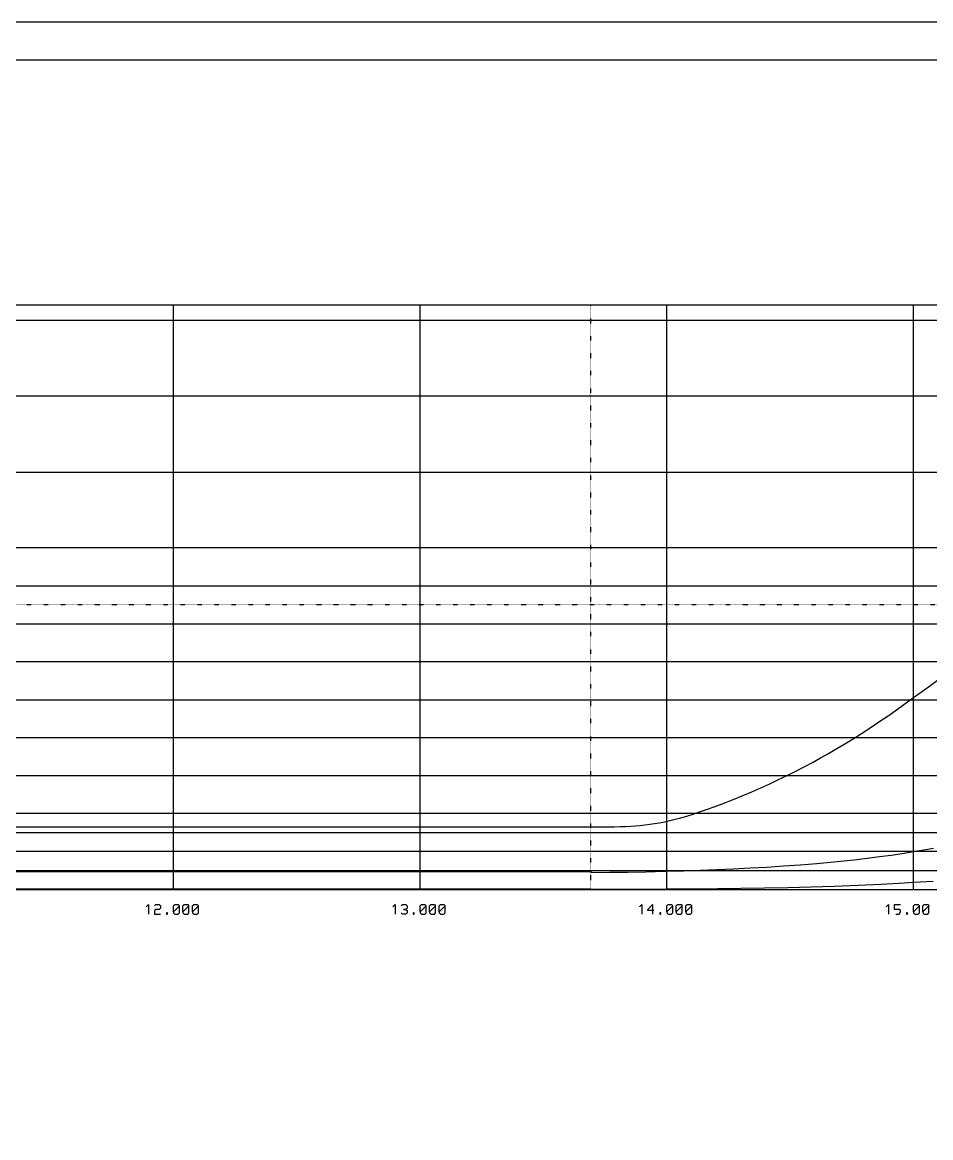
# Model space of a CAD drawing. Header units: millimetres. Extents: x 144707 to 335107, y -68023 to 180297.
# Drawn here: x 227278 to 251216, y 150906 to 180297 of the extents above; entities that cross this region are included whole.
import ezdxf

# ---------------------------------------------------------------- set-up
doc = ezdxf.new("R2010")
doc.units = ezdxf.units.MM
doc.linetypes.add('ACAD_ISO07W100', pattern=[3.5, 0.5, -3])
doc.layers.add('11', color=7, linetype='Continuous')

# ---------------------------------------------------------------- blocks, each defined once
blk = doc.blocks.new('A$C3242291E')
at = {"layer": '11', "color": 7, "linetype": 'Continuous'}
for points in [[(0, 0), (175200, 0), (175200, 65899), (0, 65899), (0, 0)], [(1000, 1000), (174200, 1000), (174200, 64899), (1000, 64899), (1000, 1000)], [(143710, 58449), (4990, 58449)], [(77855, 43525), (97555, 43525), (97555, 43498), (98053, 43501), (98527, 43507), (99002, 43516), (99505, 43529), (99555, 43530), (99993, 43544), (100431, 43559), (100870, 43575), (101309, 43595), (101748, 43616), (102188, 43641), (102628, 43669), (103070, 43701), (103512, 43737), (103954, 43778), (104398, 43824), (104490, 43834), (104835, 43874), (105161, 43915), (105468, 43957), (105756, 44000), (106055, 44047), (106324, 44093), (106580, 44139)], [(77855, 43063), (97555, 43063), (97555, 43060), (98676, 43061), (99555, 43064), (99650, 43065), (100270, 43069), (100890, 43074), (101509, 43081), (102126, 43091), (102743, 43103), (103359, 43119), (103973, 43138), (104587, 43162), (105200, 43190), (105811, 43224), (106055, 43238), (106571, 43272)], [(86555, 43049), (86555, 58449)], [(93055, 43049), (93055, 58449)], [(97555, 44699), (97799, 44699), (98003, 44700), (98178, 44702), (98334, 44705), (98476, 44711), (98608, 44719), (98734, 44728), (98855, 44739), (98978, 44752), (99103, 44768), (99232, 44787), (99363, 44809), (99497, 44835), (99635, 44865), (99779, 44899), (99928, 44938), (100083, 44983), (100247, 45034), (100420, 45091), (100605, 45156), (100802, 45228), (101015, 45309), (101283, 45414), (101541, 45519), (101791, 45624), (102033, 45729), (102270, 45835), (102501, 45944), (102728, 46054), (102952, 46166), (103174, 46281), (103395, 46399), (103607, 46516), (103819, 46636), (104033, 46760), (104247, 46888), (104465, 47021), (104686, 47161), (104912, 47308), (105145, 47463), (105386, 47627), (105637, 47802), (105900, 47990), (106179, 48192), (106475, 48409), (106930, 48747)], [(99555, 43049), (99555, 58449)], [(106055, 43049), (106055, 58449)], [(4990, 58049), (143710, 58049)], [(143710, 56049), (4990, 56049)], [(4990, 54049), (143710, 54049)], [(143710, 52049), (4990, 52049)], [(4990, 51049), (143710, 51049)], [(4990, 50049), (143710, 50049)], [(143710, 49049), (4990, 49049)], [(4990, 48049), (143710, 48049)], [(143710, 47049), (4990, 47049)], [(4990, 46049), (143710, 46049)], [(143710, 45049), (4990, 45049)], [(77855, 44699), (78840, 44699), (79825, 44699), (80810, 44699), (81795, 44699), (82780, 44699), (83765, 44699), (84750, 44699), (85735, 44699), (86720, 44699), (87705, 44699), (88690, 44699), (89675, 44699), (90660, 44699), (91645, 44699), (92630, 44699), (93615, 44699), (94600, 44699), (95585, 44699), (96570, 44699), (97555, 44699)], [(4990, 44549), (143710, 44549)], [(143710, 44049), (4990, 44049)], [(4990, 43549), (143710, 43549)], [(4990, 43049), (143710, 43049)], [(85837, 42589), (85900, 42649), (85900, 42649), (85900, 42524), (85900, 42399)], [(86055, 42619), (86087, 42649), (86087, 42649), (86180, 42649), (86180, 42649), (86212, 42619), (86212, 42619), (86212, 42557), (86212, 42557), (86180, 42524), (86180, 42524), (86087, 42524), (86087, 42524), (86055, 42494), (86055, 42494), (86055, 42399), (86055, 42399), (86212, 42399)], [(86555, 42462), (86555, 42619), (86555, 42619), (86587, 42649), (86587, 42649), (86680, 42649), (86680, 42649), (86712, 42619), (86712, 42619), (86555, 42462), (86555, 42462), (86555, 42429), (86555, 42429), (86587, 42399), (86587, 42399), (86680, 42399), (86680, 42399), (86712, 42432), (86712, 42432), (86712, 42619)], [(86805, 42462), (86805, 42619), (86805, 42619), (86837, 42649), (86837, 42649), (86930, 42649), (86930, 42649), (86962, 42619), (86962, 42619), (86805, 42462), (86805, 42462), (86805, 42429), (86805, 42429), (86837, 42399), (86837, 42399), (86930, 42399), (86930, 42399), (86962, 42432), (86962, 42432), (86962, 42619)], [(87055, 42462), (87055, 42619), (87055, 42619), (87087, 42649), (87087, 42649), (87180, 42649), (87180, 42649), (87212, 42619), (87212, 42619), (87055, 42462), (87055, 42462), (87055, 42429), (87055, 42429), (87087, 42399), (87087, 42399), (87180, 42399), (87180, 42399), (87212, 42432), (87212, 42432), (87212, 42619)], [(92337, 42589), (92400, 42649), (92400, 42649), (92400, 42524), (92400, 42399)], [(92555, 42619), (92587, 42649), (92587, 42649), (92680, 42649), (92680, 42649), (92712, 42619), (92712, 42619), (92712, 42557), (92712, 42557), (92680, 42524), (92680, 42524), (92617, 42524), (92617, 42524), (92680, 42524), (92680, 42524), (92712, 42494), (92712, 42494), (92712, 42432), (92712, 42432), (92680, 42399), (92680, 42399), (92587, 42399), (92587, 42399), (92555, 42432)], [(93055, 42462), (93055, 42619), (93055, 42619), (93087, 42649), (93087, 42649), (93180, 42649), (93180, 42649), (93212, 42619), (93212, 42619), (93055, 42462), (93055, 42462), (93055, 42429), (93055, 42429), (93087, 42399), (93087, 42399), (93180, 42399), (93180, 42399), (93212, 42432), (93212, 42432), (93212, 42619)], [(93305, 42462), (93305, 42619), (93305, 42619), (93337, 42649), (93337, 42649), (93430, 42649), (93430, 42649), (93462, 42619), (93462, 42619), (93305, 42462), (93305, 42462), (93305, 42429), (93305, 42429), (93337, 42399), (93337, 42399), (93430, 42399), (93430, 42399), (93462, 42432), (93462, 42432), (93462, 42619)], [(93555, 42462), (93555, 42619), (93555, 42619), (93587, 42649), (93587, 42649), (93680, 42649), (93680, 42649), (93712, 42619), (93712, 42619), (93555, 42462), (93555, 42462), (93555, 42429), (93555, 42429), (93587, 42399), (93587, 42399), (93680, 42399), (93680, 42399), (93712, 42432), (93712, 42432), (93712, 42619)], [(98837, 42589), (98900, 42649), (98900, 42649), (98900, 42524), (98900, 42399)], [(99212, 42494), (99055, 42494), (99055, 42494), (99055, 42524), (99055, 42524), (99180, 42649), (99180, 42649), (99180, 42524), (99180, 42399)], [(99555, 42462), (99555, 42619), (99555, 42619), (99587, 42649), (99587, 42649), (99680, 42649), (99680, 42649), (99712, 42619), (99712, 42619), (99555, 42462), (99555, 42462), (99555, 42429), (99555, 42429), (99587, 42399), (99587, 42399), (99680, 42399), (99680, 42399), (99712, 42432), (99712, 42432), (99712, 42619)], [(99805, 42462), (99805, 42619), (99805, 42619), (99837, 42649), (99837, 42649), (99930, 42649), (99930, 42649), (99962, 42619), (99962, 42619), (99805, 42462), (99805, 42462), (99805, 42429), (99805, 42429), (99837, 42399), (99837, 42399), (99930, 42399), (99930, 42399), (99962, 42432), (99962, 42432), (99962, 42619)], [(100055, 42462), (100055, 42619), (100055, 42619), (100087, 42649), (100087, 42649), (100180, 42649), (100180, 42649), (100212, 42619), (100212, 42619), (100055, 42462), (100055, 42462), (100055, 42429), (100055, 42429), (100087, 42399), (100087, 42399), (100180, 42399), (100180, 42399), (100212, 42432), (100212, 42432), (100212, 42619)], [(105337, 42589), (105400, 42649), (105400, 42649), (105400, 42524), (105400, 42399)], [(105587, 42399), (105680, 42399), (105680, 42399), (105712, 42462), (105712, 42462), (105712, 42494), (105712, 42494), (105680, 42524), (105680, 42524), (105555, 42524), (105555, 42524), (105555, 42649), (105555, 42649), (105712, 42649)], [(106055, 42462), (106055, 42619), (106055, 42619), (106087, 42649), (106087, 42649), (106180, 42649), (106180, 42649), (106212, 42619), (106212, 42619), (106055, 42462), (106055, 42462), (106055, 42429), (106055, 42429), (106087, 42399), (106087, 42399), (106180, 42399), (106180, 42399), (106212, 42432), (106212, 42432), (106212, 42619)], [(106305, 42462), (106305, 42619), (106305, 42619), (106337, 42649), (106337, 42649), (106430, 42649), (106430, 42649), (106462, 42619), (106462, 42619), (106305, 42462), (106305, 42462), (106305, 42429), (106305, 42429), (106337, 42399), (106337, 42399), (106430, 42399), (106430, 42399), (106462, 42432), (106462, 42432), (106462, 42619)], [(86367, 42399), (86400, 42399), (86400, 42399), (86400, 42432), (86400, 42432), (86367, 42432), (86367, 42432), (86367, 42399), (86367, 42399), (86400, 42399)], [(92867, 42399), (92900, 42399), (92900, 42399), (92900, 42432), (92900, 42432), (92867, 42432), (92867, 42432), (92867, 42399), (92867, 42399), (92900, 42399)], [(99367, 42399), (99400, 42399), (99400, 42399), (99400, 42432), (99400, 42432), (99367, 42432), (99367, 42432), (99367, 42399), (99367, 42399), (99400, 42399)], [(105867, 42399), (105900, 42399), (105900, 42399), (105900, 42432), (105900, 42432), (105867, 42432), (105867, 42432), (105867, 42399), (105867, 42399), (105900, 42399)]]:
    blk.add_lwpolyline(points, dxfattribs=at)
at = {"layer": '11', "color": 7, "linetype": 'ACAD_ISO07W100'}
for points in [[(97555, 43050), (97555, 58449)], [(143710, 50549), (4990, 50549)]]:
    blk.add_lwpolyline(points, dxfattribs=at)

msp = doc.modelspace()

# ---------------------------------------------------------------- block references
msp.add_blockref('A$C3242291E', (144707.3451, 114397.7284))

doc.saveas('drawing.dxf')
